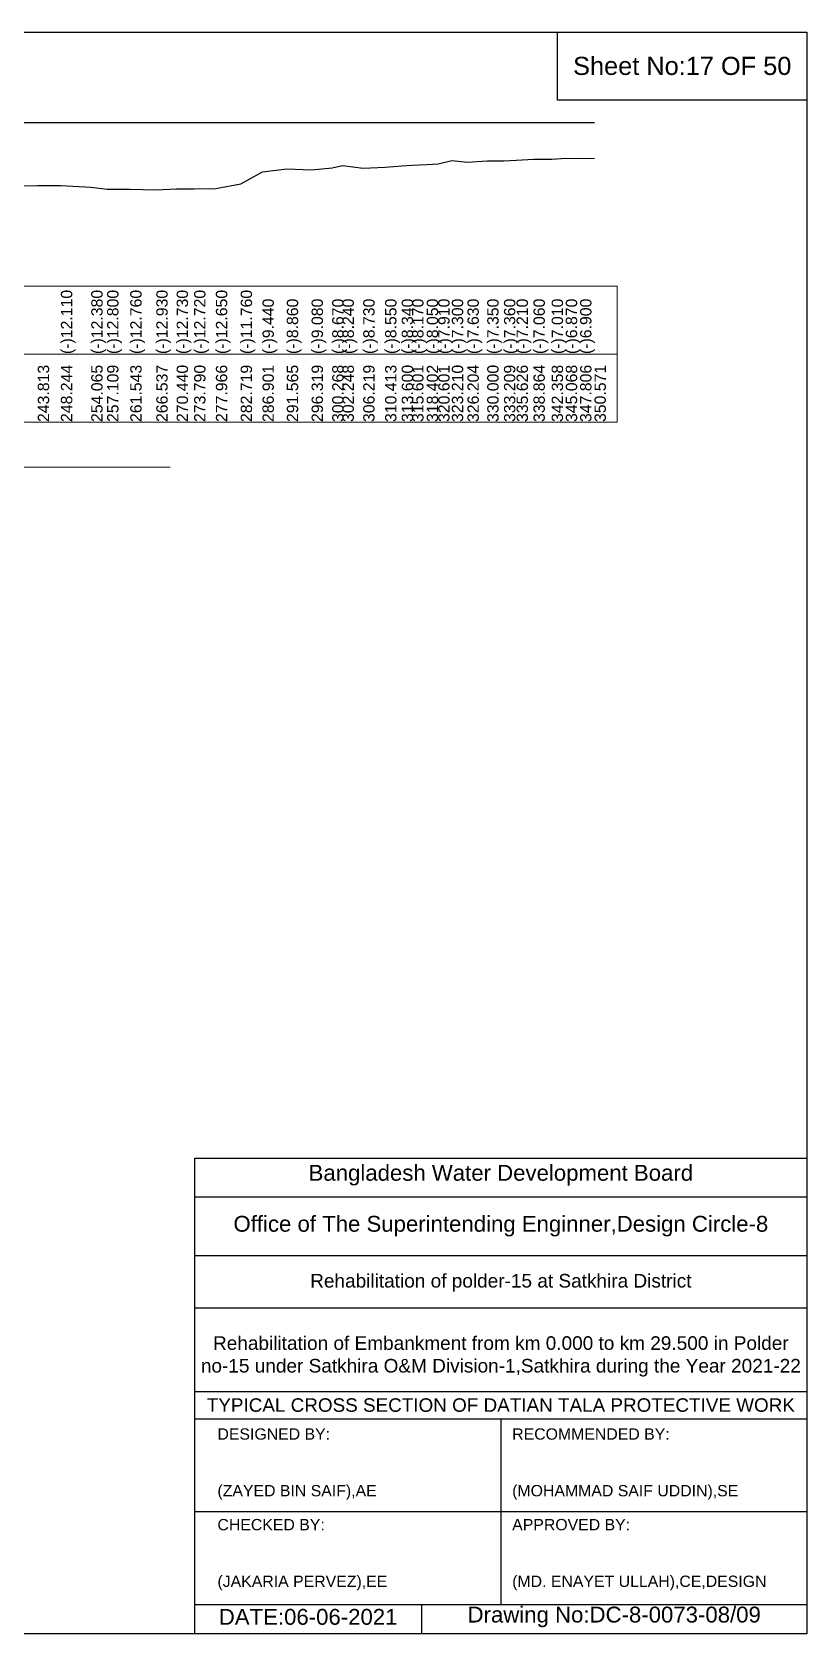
# Model space of a CAD drawing. Header units: inches. Extents: x 89000 to 845000, y -7071 to 18.
# Drawn here: x 346582 to 350000, y -7071 to 0 of the extents above; entities that cross this region are included whole.
import ezdxf

# ---------------------------------------------------------------- set-up
doc = ezdxf.new("R2010")
doc.units = ezdxf.units.IN
doc.header["$LTSCALE"] = 7
doc.header["$MEASUREMENT"] = 0
for name, color, linetype, lineweight in [('Cross section Data Border', 7, 'Continuous', 9), ('Cross Section Labels', 7, 'Continuous', 9), ('Existing_Bed_Level for Xsection', 7, 'Continuous', 25), ('Long Section Labels', 7, 'Continuous', 9)]:
    doc.layers.add(name, color=color, linetype=linetype, lineweight=lineweight)
doc.styles.get("Standard").update_dxf_attribs({"font": 'arial.ttf'})

msp = doc.modelspace()

# ---------------------------------------------------------------- linework, layer by layer
for points in [[(340000, 0), (350000, 0), (350000, -7071), (340000, -7071)], [(348900, 0), (350000, 0), (350000, -300), (348900, -300)]]:
    msp.add_lwpolyline(points, close=True)
for points in [[(347300, -7071), (347300, -4971), (350000, -4971)], [(347300, -5141), (350000, -5141)], [(347300, -5401), (350000, -5401)], [(347300, -5631), (350000, -5631)], [(347300, -6001), (350000, -6001)], [(347300, -6121), (350000, -6121)], [(348650, -6121), (348650, -6941)], [(347300, -6531), (350000, -6531)], [(347300, -6941), (350000, -6941)], [(348300, -6941), (348300, -7071)]]:
    msp.add_lwpolyline(points)
at = {"layer": 'Cross section Data Border'}
msp.add_lwpolyline([(340100, -1121.36), (349163.13215, -1121.36), (349163.13215, -1721.36), (340100, -1721.36)], close=True, dxfattribs=at)
msp.add_lwpolyline([(340100, -1421.36), (349163.13215, -1421.36)], dxfattribs=at)
at = {"layer": 'Cross Section Labels'}
msp.add_lwpolyline([(342871.56607, -1921.36), (345031.56607, -1921.36), (347191.56607, -1921.36)], dxfattribs=at)
at = {"layer": 'Existing_Bed_Level for Xsection'}
for points in [[(341000, -399.36), (349063.13215, -399.36)], [(346492.81221, -678.58), (346607.70943, -676.74), (346709.60813, -677.89), (346843.4939, -684.1), (346913.50531, -693.76), (347015.50039, -692.84), (347130.35219, -696.75), (347220.12878, -692.15), (347297.17151, -691.92), (347393.21398, -690.31), (347502.53566, -669.84), (347598.71563, -616.48), (347705.98911, -603.14), (347815.33895, -608.2), (347906.16891, -598.77), (347951.70957, -588.88), (348043.03415, -600.15), (348139.49046, -596.01), (348212.80147, -591.18), (348258.82332, -587.27), (348323.25201, -584.51), (348373.82296, -581.29), (348433.84053, -567.26), (348502.69025, -574.85), (348590, -568.41), (348663.7988, -568.64), (348719.40445, -565.19), (348793.87843, -561.74), (348874.23399, -560.59), (348936.56651, -557.37), (348999.53755, -558.06), (349063.13215, -557.37)]]:
    msp.add_lwpolyline(points, dxfattribs=at)

# ---------------------------------------------------------------- texts
at = {"attachment_point": 5}
for s, insert, char_height in [('Sheet No:17 OF 50', (349450, -150), 80), ('Bangladesh Water Development Board', (348650, -5046), 70), ('Office of The Superintending Enginner,Design Circle-8', (348650, -5271), 70)]:
    msp.add_mtext(s, dxfattribs=dict(at, insert=insert, char_height=char_height))
for s, insert, char_height, width, attachment_point in [('Rehabilitation of polder-15 at Satkhira District', (348650, -5521), 60, 2800, 5), ('Rehabilitation of Embankment from km 0.000 to km 29.500 in Polder no-15 under Satkhira O&M Division-1,Satkhira during the Year 2021-22', (348650, -5846), 60, 2700, 5), ('TYPICAL CROSS SECTION OF DATIAN TALA PROTECTIVE WORK', (348650, -6061), 59.5765532, 2800, 5), ('DESIGNED BY:^J^J^J(ZAYED BIN SAIF),AE', (347400, -6321), 50, 1400, 4), ('RECOMMENDED BY:^J^J^J(MOHAMMAD SAIF UDDIN),SE', (348700, -6321), 50, 1400, 4), ('CHECKED BY:^J^J^J(JAKARIA PERVEZ),EE', (347400, -6721), 50, 1400, 4), ('APPROVED BY:^J^J^J(MD. ENAYET ULLAH),CE,DESIGN', (348700, -6721), 50, 1400, 4), ('DATE:06-06-2021', (347800, -6996), 70, 1400, 5), ('Drawing No:DC-8-0073-08/09', (349150, -6996), 70, 2200, 5)]:
    msp.add_mtext(s, dxfattribs=dict(insert=insert, char_height=char_height, width=width, attachment_point=attachment_point))
at = {"layer": 'Long Section Labels', "char_height": 50, "attachment_point": 1, "rotation": 90}
for s, insert in [('(-)12.110', (346709.60813, -1421.36)), ('(-)12.380', (346843.4939, -1421.36)), ('(-)12.800', (346913.50531, -1421.36)), ('(-)12.760', (347015.50039, -1421.36)), ('(-)12.930', (347130.35219, -1421.36)), ('(-)12.730', (347220.12878, -1421.36)), ('(-)12.720', (347297.17151, -1421.36)), ('(-)12.650', (347393.21398, -1421.36)), ('(-)11.760', (347502.53566, -1421.36)), ('(-)9.440', (347598.71563, -1421.36)), ('(-)8.860', (347705.98911, -1421.36)), ('(-)9.080', (347815.33895, -1421.36)), ('(-)8.670', (347906.16891, -1421.36)), ('(-)8.240', (347951.70957, -1421.36)), ('(-)8.730', (348043.03415, -1421.36)), ('(-)8.550', (348139.49046, -1421.36)), ('(-)8.340', (348212.80147, -1421.36)), ('(-)8.170', (348258.82332, -1421.36)), ('(-)8.050', (348323.25201, -1421.36)), ('(-)7.910', (348373.82296, -1421.36)), ('(-)7.300', (348433.84053, -1421.36)), ('(-)7.630', (348502.69025, -1421.36)), ('(-)7.350', (348590, -1421.36)), ('(-)7.360', (348663.7988, -1421.36)), ('(-)7.210', (348719.40445, -1421.36)), ('(-)7.060', (348793.87843, -1421.36)), ('(-)7.010', (348874.23399, -1421.36)), ('(-)6.870', (348936.56651, -1421.36)), ('(-)6.870', (348936.56651, -1421.36)), ('(-)6.900', (348999.53755, -1421.36)), ('243.813', (346607.70943, -1721.36)), ('248.244', (346709.60813, -1721.36)), ('254.065', (346843.4939, -1721.36)), ('257.109', (346913.50531, -1721.36)), ('261.543', (347015.50039, -1721.36)), ('266.537', (347130.35219, -1721.36)), ('270.440', (347220.12878, -1721.36)), ('273.790', (347297.17151, -1721.36)), ('277.966', (347393.21398, -1721.36)), ('282.719', (347502.53566, -1721.36)), ('286.901', (347598.71563, -1721.36)), ('291.565', (347705.98911, -1721.36)), ('296.319', (347815.33895, -1721.36)), ('300.268', (347906.16891, -1721.36)), ('302.248', (347951.70957, -1721.36)), ('306.219', (348043.03415, -1721.36)), ('310.413', (348139.49046, -1721.36)), ('313.600', (348212.80147, -1721.36)), ('315.601', (348258.82332, -1721.36)), ('318.402', (348323.25201, -1721.36)), ('320.601', (348373.82296, -1721.36)), ('323.210', (348433.84053, -1721.36)), ('326.204', (348502.69025, -1721.36)), ('330.000', (348590, -1721.36)), ('333.209', (348663.7988, -1721.36)), ('335.626', (348719.40445, -1721.36)), ('338.864', (348793.87843, -1721.36)), ('342.358', (348874.23399, -1721.36)), ('345.068', (348936.56651, -1721.36)), ('347.806', (348999.53755, -1721.36)), ('350.571', (349063.13215, -1721.36))]:
    msp.add_mtext(s, dxfattribs=dict(at, insert=insert))

doc.saveas('drawing.dxf')
